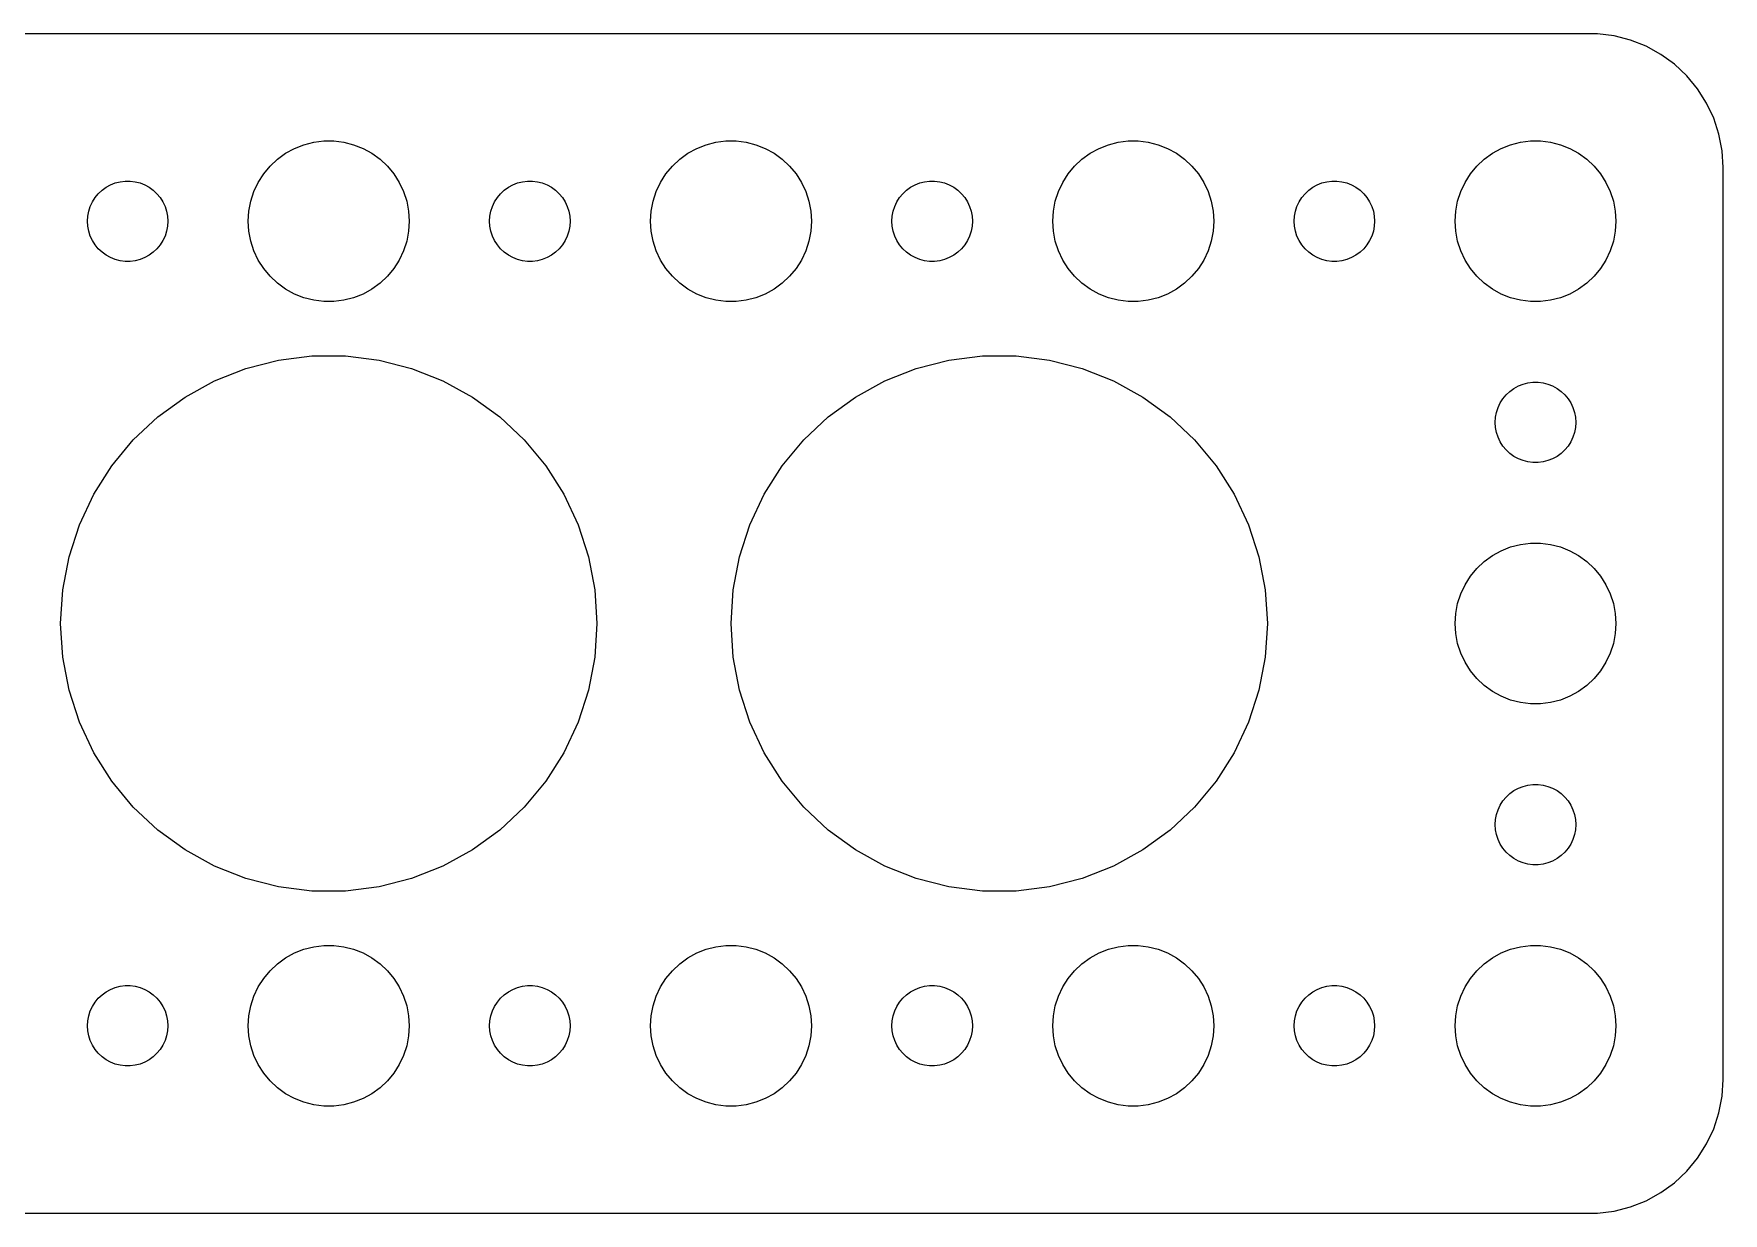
# Model space of a CAD drawing. Header units: metres. Extents: x -52 to 52, y -22 to 22.
# Drawn here: x -11 to 52, y -22 to 22 of the extents above; entities that cross this region are included whole.
import ezdxf

# ---------------------------------------------------------------- set-up
doc = ezdxf.new("R2010")
doc.units = ezdxf.units.M

msp = doc.modelspace()

# ---------------------------------------------------------------- linework, layer by layer
for p, q in [((47.3139, 21.9901), (-47.3139, 21.9901)), ((47.9369, 21.9114), (47.3139, 21.9901)), ((48.5451, 21.7553), (47.9369, 21.9114)), ((49.1289, 21.5241), (48.5451, 21.7553)), ((49.6791, 21.2216), (49.1289, 21.5241)), ((50.1871, 20.8526), (49.6791, 21.2216)), ((50.6448, 20.4227), (50.1871, 20.8526)), ((51.0451, 19.9389), (50.6448, 20.4227)), ((51.3815, 19.4088), (51.0451, 19.9389)), ((51.6489, 18.8406), (51.3815, 19.4088)), ((51.8429, 18.2434), (51.6489, 18.8406)), ((-1.60747, 17.533), (-1.27733, 17.7145)), ((-1.27733, 17.7145), (-0.92705, 17.8532)), ((-0.92705, 17.8532), (-0.56213, 17.9469)), ((-0.56213, 17.9469), (-0.18837, 17.9941)), ((-0.18837, 17.9941), (0.18837, 17.9941)), ((0.18837, 17.9941), (0.56213, 17.9469)), ((0.56213, 17.9469), (0.92705, 17.8532)), ((0.92705, 17.8532), (1.27733, 17.7145)), ((1.27733, 17.7145), (1.60747, 17.533)), ((13.3925, 17.533), (13.7227, 17.7145)), ((13.7227, 17.7145), (14.0729, 17.8532)), ((14.0729, 17.8532), (14.4379, 17.9469)), ((14.4379, 17.9469), (14.8116, 17.9941)), ((14.8116, 17.9941), (15.1884, 17.9941)), ((15.1884, 17.9941), (15.5621, 17.9469)), ((15.5621, 17.9469), (15.927, 17.8532)), ((15.927, 17.8532), (16.2773, 17.7145)), ((16.2773, 17.7145), (16.6075, 17.533)), ((28.3925, 17.533), (28.7227, 17.7145)), ((28.7227, 17.7145), (29.0729, 17.8532)), ((29.0729, 17.8532), (29.4379, 17.9469)), ((29.4379, 17.9469), (29.8116, 17.9941)), ((29.8116, 17.9941), (30.1884, 17.9941)), ((30.1884, 17.9941), (30.5621, 17.9469)), ((30.5621, 17.9469), (30.927, 17.8532)), ((30.927, 17.8532), (31.2773, 17.7145)), ((31.2773, 17.7145), (31.6075, 17.533)), ((43.3925, 17.533), (43.7227, 17.7145)), ((43.7227, 17.7145), (44.0729, 17.8532)), ((44.0729, 17.8532), (44.4379, 17.9469)), ((44.4379, 17.9469), (44.8116, 17.9941)), ((44.8116, 17.9941), (45.1884, 17.9941)), ((45.1884, 17.9941), (45.5621, 17.9469)), ((45.5621, 17.9469), (45.927, 17.8532)), ((45.927, 17.8532), (46.2773, 17.7145)), ((46.2773, 17.7145), (46.6075, 17.533)), ((51.9606, 17.6267), (51.8429, 18.2434)), ((-2.42705, 16.7634), (-2.1869, 17.0536)), ((-2.1869, 17.0536), (-1.91226, 17.3115)), ((-1.91226, 17.3115), (-1.60747, 17.533)), ((1.60747, 17.533), (1.91226, 17.3115)), ((1.91226, 17.3115), (2.1869, 17.0536)), ((2.1869, 17.0536), (2.42705, 16.7634)), ((12.5729, 16.7634), (12.8131, 17.0536)), ((12.8131, 17.0536), (13.0877, 17.3115)), ((13.0877, 17.3115), (13.3925, 17.533)), ((16.6075, 17.533), (16.9123, 17.3115)), ((16.9123, 17.3115), (17.1869, 17.0536)), ((17.1869, 17.0536), (17.427, 16.7634)), ((27.5729, 16.7634), (27.8131, 17.0536)), ((27.8131, 17.0536), (28.0877, 17.3115)), ((28.0877, 17.3115), (28.3925, 17.533)), ((31.6075, 17.533), (31.9123, 17.3115)), ((31.9123, 17.3115), (32.1869, 17.0536)), ((32.1869, 17.0536), (32.427, 16.7634)), ((42.5729, 16.7634), (42.8131, 17.0536)), ((42.8131, 17.0536), (43.0877, 17.3115)), ((43.0877, 17.3115), (43.3925, 17.533)), ((46.6075, 17.533), (46.9123, 17.3115)), ((46.9123, 17.3115), (47.1869, 17.0536)), ((47.1869, 17.0536), (47.427, 16.7634)), ((52, 17), (51.9606, 17.6267)), ((-8.13866, 16.3572), (-7.96352, 16.4266)), ((-7.96352, 16.4266), (-7.78107, 16.4734)), ((-7.78107, 16.4734), (-7.59418, 16.497)), ((-7.59418, 16.497), (-7.40581, 16.497)), ((-7.40581, 16.497), (-7.21892, 16.4734)), ((-7.21892, 16.4734), (-7.03647, 16.4266)), ((-7.03647, 16.4266), (-6.86133, 16.3572)), ((-2.78932, 16.1044), (-2.62891, 16.4453)), ((-2.62891, 16.4453), (-2.42705, 16.7634)), ((2.42705, 16.7634), (2.62891, 16.4453)), ((2.62891, 16.4453), (2.78932, 16.1044)), ((6.86133, 16.3572), (7.03647, 16.4266)), ((7.03647, 16.4266), (7.21892, 16.4734)), ((7.21892, 16.4734), (7.40581, 16.497)), ((7.40581, 16.497), (7.59418, 16.497)), ((7.59418, 16.497), (7.78107, 16.4734)), ((7.78107, 16.4734), (7.96352, 16.4266)), ((7.96352, 16.4266), (8.13866, 16.3572)), ((12.2107, 16.1044), (12.3711, 16.4453)), ((12.3711, 16.4453), (12.5729, 16.7634)), ((17.427, 16.7634), (17.6289, 16.4453)), ((17.6289, 16.4453), (17.7893, 16.1044)), ((21.8613, 16.3572), (22.0365, 16.4266)), ((22.0365, 16.4266), (22.2189, 16.4734)), ((22.2189, 16.4734), (22.4058, 16.497)), ((22.4058, 16.497), (22.5942, 16.497)), ((22.5942, 16.497), (22.7811, 16.4734)), ((22.7811, 16.4734), (22.9635, 16.4266)), ((22.9635, 16.4266), (23.1387, 16.3572)), ((27.2107, 16.1044), (27.3711, 16.4453)), ((27.3711, 16.4453), (27.5729, 16.7634)), ((32.427, 16.7634), (32.6289, 16.4453)), ((32.6289, 16.4453), (32.7893, 16.1044)), ((36.8613, 16.3572), (37.0365, 16.4266)), ((37.0365, 16.4266), (37.2189, 16.4734)), ((37.2189, 16.4734), (37.4058, 16.497)), ((37.4058, 16.497), (37.5942, 16.497)), ((37.5942, 16.497), (37.7811, 16.4734)), ((37.7811, 16.4734), (37.9635, 16.4266)), ((37.9635, 16.4266), (38.1387, 16.3572)), ((42.2107, 16.1044), (42.3711, 16.4453)), ((42.3711, 16.4453), (42.5729, 16.7634)), ((47.427, 16.7634), (47.6289, 16.4453)), ((47.6289, 16.4453), (47.7893, 16.1044)), ((52, -17), (52, 17)), ((-8.81445, 15.7226), (-8.71352, 15.8817)), ((-8.71352, 15.8817), (-8.59344, 16.0268)), ((-8.59344, 16.0268), (-8.45613, 16.1558)), ((-8.45613, 16.1558), (-8.30373, 16.2665)), ((-8.30373, 16.2665), (-8.13866, 16.3572)), ((-6.86133, 16.3572), (-6.69626, 16.2665)), ((-6.69626, 16.2665), (-6.54385, 16.1558)), ((-6.54385, 16.1558), (-6.40654, 16.0268)), ((-6.40654, 16.0268), (-6.28647, 15.8817)), ((-6.28647, 15.8817), (-6.18553, 15.7226)), ((-2.90575, 15.7461), (-2.78932, 16.1044)), ((2.78932, 16.1044), (2.90575, 15.7461)), ((6.18553, 15.7226), (6.28647, 15.8817)), ((6.28647, 15.8817), (6.40654, 16.0268)), ((6.40654, 16.0268), (6.54385, 16.1558)), ((6.54385, 16.1558), (6.69626, 16.2665)), ((6.69626, 16.2665), (6.86133, 16.3572)), ((8.13866, 16.3572), (8.30373, 16.2665)), ((8.30373, 16.2665), (8.45613, 16.1558)), ((8.45613, 16.1558), (8.59344, 16.0268)), ((8.59344, 16.0268), (8.71352, 15.8817)), ((8.71352, 15.8817), (8.81445, 15.7226)), ((12.0942, 15.7461), (12.2107, 16.1044)), ((17.7893, 16.1044), (17.9057, 15.7461)), ((21.1855, 15.7226), (21.2865, 15.8817)), ((21.2865, 15.8817), (21.4065, 16.0268)), ((21.4065, 16.0268), (21.5439, 16.1558)), ((21.5439, 16.1558), (21.6963, 16.2665)), ((21.6963, 16.2665), (21.8613, 16.3572)), ((23.1387, 16.3572), (23.3037, 16.2665)), ((23.3037, 16.2665), (23.4561, 16.1558)), ((23.4561, 16.1558), (23.5934, 16.0268)), ((23.5934, 16.0268), (23.7135, 15.8817)), ((23.7135, 15.8817), (23.8145, 15.7226)), ((27.0942, 15.7461), (27.2107, 16.1044)), ((32.7893, 16.1044), (32.9057, 15.7461)), ((36.1855, 15.7226), (36.2865, 15.8817)), ((36.2865, 15.8817), (36.4065, 16.0268)), ((36.4065, 16.0268), (36.5439, 16.1558)), ((36.5439, 16.1558), (36.6963, 16.2665)), ((36.6963, 16.2665), (36.8613, 16.3572)), ((38.1387, 16.3572), (38.3037, 16.2665)), ((38.3037, 16.2665), (38.4561, 16.1558)), ((38.4561, 16.1558), (38.5934, 16.0268)), ((38.5934, 16.0268), (38.7135, 15.8817)), ((38.7135, 15.8817), (38.8145, 15.7226)), ((42.0942, 15.7461), (42.2107, 16.1044)), ((47.7893, 16.1044), (47.9057, 15.7461)), ((-9, 15), (-8.98816, 15.188)), ((-8.98816, 15.188), (-8.95287, 15.373)), ((-8.95287, 15.373), (-8.89465, 15.5522)), ((-8.89465, 15.5522), (-8.81445, 15.7226)), ((-6.18553, 15.7226), (-6.10533, 15.5522)), ((-6.10533, 15.5522), (-6.04712, 15.373)), ((-6.04712, 15.373), (-6.01183, 15.188)), ((-6.01183, 15.188), (-6, 15)), ((-3, 15), (-2.97633, 15.376)), ((-2.97633, 15.376), (-2.90575, 15.7461)), ((2.90575, 15.7461), (2.97633, 15.376)), ((2.97633, 15.376), (3, 15)), ((6, 15), (6.01183, 15.188)), ((6.01183, 15.188), (6.04712, 15.373)), ((6.04712, 15.373), (6.10533, 15.5522)), ((6.10533, 15.5522), (6.18553, 15.7226)), ((8.81445, 15.7226), (8.89465, 15.5522)), ((8.89465, 15.5522), (8.95287, 15.373)), ((8.95287, 15.373), (8.98816, 15.188)), ((8.98816, 15.188), (9, 15)), ((12, 15), (12.0237, 15.376)), ((12.0237, 15.376), (12.0942, 15.7461)), ((17.9057, 15.7461), (17.9763, 15.376)), ((17.9763, 15.376), (18, 15)), ((21, 15), (21.0118, 15.188)), ((21.0118, 15.188), (21.0471, 15.373)), ((21.0471, 15.373), (21.1053, 15.5522)), ((21.1053, 15.5522), (21.1855, 15.7226)), ((23.8145, 15.7226), (23.8947, 15.5522)), ((23.8947, 15.5522), (23.9529, 15.373)), ((23.9529, 15.373), (23.9882, 15.188)), ((23.9882, 15.188), (24, 15)), ((27, 15), (27.0237, 15.376)), ((27.0237, 15.376), (27.0942, 15.7461)), ((32.9057, 15.7461), (32.9763, 15.376)), ((32.9763, 15.376), (33, 15)), ((36, 15), (36.0118, 15.188)), ((36.0118, 15.188), (36.0471, 15.373)), ((36.0471, 15.373), (36.1053, 15.5522)), ((36.1053, 15.5522), (36.1855, 15.7226)), ((38.8145, 15.7226), (38.8947, 15.5522)), ((38.8947, 15.5522), (38.9529, 15.373)), ((38.9529, 15.373), (38.9882, 15.188)), ((38.9882, 15.188), (39, 15)), ((42, 15), (42.0237, 15.376)), ((42.0237, 15.376), (42.0942, 15.7461)), ((47.9057, 15.7461), (47.9763, 15.376)), ((47.9763, 15.376), (48, 15)), ((-8.98816, 14.812), (-9, 15)), ((-8.95287, 14.627), (-8.98816, 14.812)), ((-8.89465, 14.4478), (-8.95287, 14.627)), ((-6.04712, 14.627), (-6.10533, 14.4478)), ((-6.01183, 14.812), (-6.04712, 14.627)), ((-6, 15), (-6.01183, 14.812)), ((-2.97633, 14.624), (-3, 15)), ((-2.90575, 14.2539), (-2.97633, 14.624)), ((2.97633, 14.624), (2.90575, 14.2539)), ((3, 15), (2.97633, 14.624)), ((6.01183, 14.812), (6, 15)), ((6.04712, 14.627), (6.01183, 14.812)), ((6.10533, 14.4478), (6.04712, 14.627)), ((8.95287, 14.627), (8.89465, 14.4478)), ((8.98816, 14.812), (8.95287, 14.627)), ((9, 15), (8.98816, 14.812)), ((12.0237, 14.624), (12, 15)), ((12.0942, 14.2539), (12.0237, 14.624)), ((17.9763, 14.624), (17.9057, 14.2539)), ((18, 15), (17.9763, 14.624)), ((21.0118, 14.812), (21, 15)), ((21.0471, 14.627), (21.0118, 14.812)), ((21.1053, 14.4478), (21.0471, 14.627)), ((23.9529, 14.627), (23.8947, 14.4478)), ((23.9882, 14.812), (23.9529, 14.627)), ((24, 15), (23.9882, 14.812)), ((27.0237, 14.624), (27, 15)), ((27.0942, 14.2539), (27.0237, 14.624)), ((32.9763, 14.624), (32.9057, 14.2539)), ((33, 15), (32.9763, 14.624)), ((36.0118, 14.812), (36, 15)), ((36.0471, 14.627), (36.0118, 14.812)), ((36.1053, 14.4478), (36.0471, 14.627)), ((38.9529, 14.627), (38.8947, 14.4478)), ((38.9882, 14.812), (38.9529, 14.627)), ((39, 15), (38.9882, 14.812)), ((42.0237, 14.624), (42, 15)), ((42.0942, 14.2539), (42.0237, 14.624)), ((47.9763, 14.624), (47.9057, 14.2539)), ((48, 15), (47.9763, 14.624)), ((-8.81445, 14.2774), (-8.89465, 14.4478)), ((-8.71352, 14.1183), (-8.81445, 14.2774)), ((-8.59344, 13.9732), (-8.71352, 14.1183)), ((-8.45613, 13.8442), (-8.59344, 13.9732)), ((-6.40654, 13.9732), (-6.54385, 13.8442)), ((-6.28647, 14.1183), (-6.40654, 13.9732)), ((-6.18553, 14.2774), (-6.28647, 14.1183)), ((-6.10533, 14.4478), (-6.18553, 14.2774)), ((-2.78932, 13.8956), (-2.90575, 14.2539)), ((-2.62891, 13.5547), (-2.78932, 13.8956)), ((2.78932, 13.8956), (2.62891, 13.5547)), ((2.90575, 14.2539), (2.78932, 13.8956)), ((6.18553, 14.2774), (6.10533, 14.4478)), ((6.28647, 14.1183), (6.18553, 14.2774)), ((6.40654, 13.9732), (6.28647, 14.1183)), ((6.54385, 13.8442), (6.40654, 13.9732)), ((8.59344, 13.9732), (8.45613, 13.8442)), ((8.71352, 14.1183), (8.59344, 13.9732)), ((8.81445, 14.2774), (8.71352, 14.1183)), ((8.89465, 14.4478), (8.81445, 14.2774)), ((12.2107, 13.8956), (12.0942, 14.2539)), ((12.3711, 13.5547), (12.2107, 13.8956)), ((17.7893, 13.8956), (17.6289, 13.5547)), ((17.9057, 14.2539), (17.7893, 13.8956)), ((21.1855, 14.2774), (21.1053, 14.4478)), ((21.2865, 14.1183), (21.1855, 14.2774)), ((21.4065, 13.9732), (21.2865, 14.1183)), ((21.5439, 13.8442), (21.4065, 13.9732)), ((23.5934, 13.9732), (23.4561, 13.8442)), ((23.7135, 14.1183), (23.5934, 13.9732)), ((23.8145, 14.2774), (23.7135, 14.1183)), ((23.8947, 14.4478), (23.8145, 14.2774)), ((27.2107, 13.8956), (27.0942, 14.2539)), ((27.3711, 13.5547), (27.2107, 13.8956)), ((32.7893, 13.8956), (32.6289, 13.5547)), ((32.9057, 14.2539), (32.7893, 13.8956)), ((36.1855, 14.2774), (36.1053, 14.4478)), ((36.2865, 14.1183), (36.1855, 14.2774)), ((36.4065, 13.9732), (36.2865, 14.1183)), ((36.5439, 13.8442), (36.4065, 13.9732)), ((38.5934, 13.9732), (38.4561, 13.8442)), ((38.7135, 14.1183), (38.5934, 13.9732)), ((38.8145, 14.2774), (38.7135, 14.1183)), ((38.8947, 14.4478), (38.8145, 14.2774)), ((42.2107, 13.8956), (42.0942, 14.2539)), ((42.3711, 13.5547), (42.2107, 13.8956)), ((47.7893, 13.8956), (47.6289, 13.5547)), ((47.9057, 14.2539), (47.7893, 13.8956)), ((-8.30373, 13.7335), (-8.45613, 13.8442)), ((-8.13866, 13.6427), (-8.30373, 13.7335)), ((-7.96352, 13.5734), (-8.13866, 13.6427)), ((-7.78107, 13.5266), (-7.96352, 13.5734)), ((-7.59418, 13.5029), (-7.78107, 13.5266)), ((-7.40581, 13.5029), (-7.59418, 13.5029)), ((-7.21892, 13.5266), (-7.40581, 13.5029)), ((-7.03647, 13.5734), (-7.21892, 13.5266)), ((-6.86133, 13.6427), (-7.03647, 13.5734)), ((-6.69626, 13.7335), (-6.86133, 13.6427)), ((-6.54385, 13.8442), (-6.69626, 13.7335)), ((-2.42705, 13.2366), (-2.62891, 13.5547)), ((-2.1869, 12.9464), (-2.42705, 13.2366)), ((2.42705, 13.2366), (2.1869, 12.9464)), ((2.62891, 13.5547), (2.42705, 13.2366)), ((6.69626, 13.7335), (6.54385, 13.8442)), ((6.86133, 13.6427), (6.69626, 13.7335)), ((7.03647, 13.5734), (6.86133, 13.6427)), ((7.21892, 13.5266), (7.03647, 13.5734)), ((7.40581, 13.5029), (7.21892, 13.5266)), ((7.59418, 13.5029), (7.40581, 13.5029)), ((7.78107, 13.5266), (7.59418, 13.5029)), ((7.96352, 13.5734), (7.78107, 13.5266)), ((8.13866, 13.6427), (7.96352, 13.5734)), ((8.30373, 13.7335), (8.13866, 13.6427)), ((8.45613, 13.8442), (8.30373, 13.7335)), ((12.5729, 13.2366), (12.3711, 13.5547)), ((12.8131, 12.9464), (12.5729, 13.2366)), ((17.427, 13.2366), (17.1869, 12.9464)), ((17.6289, 13.5547), (17.427, 13.2366)), ((21.6963, 13.7335), (21.5439, 13.8442)), ((21.8613, 13.6427), (21.6963, 13.7335)), ((22.0365, 13.5734), (21.8613, 13.6427)), ((22.2189, 13.5266), (22.0365, 13.5734)), ((22.4058, 13.5029), (22.2189, 13.5266)), ((22.5942, 13.5029), (22.4058, 13.5029)), ((22.7811, 13.5266), (22.5942, 13.5029)), ((22.9635, 13.5734), (22.7811, 13.5266)), ((23.1387, 13.6427), (22.9635, 13.5734)), ((23.3037, 13.7335), (23.1387, 13.6427)), ((23.4561, 13.8442), (23.3037, 13.7335)), ((27.5729, 13.2366), (27.3711, 13.5547)), ((27.8131, 12.9464), (27.5729, 13.2366)), ((32.427, 13.2366), (32.1869, 12.9464)), ((32.6289, 13.5547), (32.427, 13.2366)), ((36.6963, 13.7335), (36.5439, 13.8442)), ((36.8613, 13.6427), (36.6963, 13.7335)), ((37.0365, 13.5734), (36.8613, 13.6427)), ((37.2189, 13.5266), (37.0365, 13.5734)), ((37.4058, 13.5029), (37.2189, 13.5266)), ((37.5942, 13.5029), (37.4058, 13.5029)), ((37.7811, 13.5266), (37.5942, 13.5029)), ((37.9635, 13.5734), (37.7811, 13.5266)), ((38.1387, 13.6427), (37.9635, 13.5734)), ((38.3037, 13.7335), (38.1387, 13.6427)), ((38.4561, 13.8442), (38.3037, 13.7335)), ((42.5729, 13.2366), (42.3711, 13.5547)), ((42.8131, 12.9464), (42.5729, 13.2366)), ((47.427, 13.2366), (47.1869, 12.9464)), ((47.6289, 13.5547), (47.427, 13.2366)), ((-1.91226, 12.6884), (-2.1869, 12.9464)), ((-1.60747, 12.467), (-1.91226, 12.6884)), ((1.91226, 12.6884), (1.60747, 12.467)), ((2.1869, 12.9464), (1.91226, 12.6884)), ((13.0877, 12.6884), (12.8131, 12.9464)), ((13.3925, 12.467), (13.0877, 12.6884)), ((16.9123, 12.6884), (16.6075, 12.467)), ((17.1869, 12.9464), (16.9123, 12.6884)), ((28.0877, 12.6884), (27.8131, 12.9464)), ((28.3925, 12.467), (28.0877, 12.6884)), ((31.9123, 12.6884), (31.6075, 12.467)), ((32.1869, 12.9464), (31.9123, 12.6884)), ((43.0877, 12.6884), (42.8131, 12.9464)), ((43.3925, 12.467), (43.0877, 12.6884)), ((46.9123, 12.6884), (46.6075, 12.467)), ((47.1869, 12.9464), (46.9123, 12.6884)), ((-1.27733, 12.2855), (-1.60747, 12.467)), ((-0.92705, 12.1468), (-1.27733, 12.2855)), ((-0.56213, 12.0531), (-0.92705, 12.1468)), ((-0.18837, 12.0059), (-0.56213, 12.0531)), ((0.18837, 12.0059), (-0.18837, 12.0059)), ((0.56213, 12.0531), (0.18837, 12.0059)), ((0.92705, 12.1468), (0.56213, 12.0531)), ((1.27733, 12.2855), (0.92705, 12.1468)), ((1.60747, 12.467), (1.27733, 12.2855)), ((13.7227, 12.2855), (13.3925, 12.467)), ((14.0729, 12.1468), (13.7227, 12.2855)), ((14.4379, 12.0531), (14.0729, 12.1468)), ((14.8116, 12.0059), (14.4379, 12.0531)), ((15.1884, 12.0059), (14.8116, 12.0059)), ((15.5621, 12.0531), (15.1884, 12.0059)), ((15.927, 12.1468), (15.5621, 12.0531)), ((16.2773, 12.2855), (15.927, 12.1468)), ((16.6075, 12.467), (16.2773, 12.2855)), ((28.7227, 12.2855), (28.3925, 12.467)), ((29.0729, 12.1468), (28.7227, 12.2855)), ((29.4379, 12.0531), (29.0729, 12.1468)), ((29.8116, 12.0059), (29.4379, 12.0531)), ((30.1884, 12.0059), (29.8116, 12.0059)), ((30.5621, 12.0531), (30.1884, 12.0059)), ((30.927, 12.1468), (30.5621, 12.0531)), ((31.2773, 12.2855), (30.927, 12.1468)), ((31.6075, 12.467), (31.2773, 12.2855)), ((43.7227, 12.2855), (43.3925, 12.467)), ((44.0729, 12.1468), (43.7227, 12.2855)), ((44.4379, 12.0531), (44.0729, 12.1468)), ((44.8116, 12.0059), (44.4379, 12.0531)), ((45.1884, 12.0059), (44.8116, 12.0059)), ((45.5621, 12.0531), (45.1884, 12.0059)), ((45.927, 12.1468), (45.5621, 12.0531)), ((46.2773, 12.2855), (45.927, 12.1468)), ((46.6075, 12.467), (46.2773, 12.2855)), ((-4.25778, 9.04826), (-3.09016, 9.51056)), ((-3.09016, 9.51056), (-1.87381, 9.82286)), ((-1.87381, 9.82286), (-0.6279, 9.98026)), ((-0.6279, 9.98026), (0.6279, 9.98026)), ((0.6279, 9.98026), (1.87381, 9.82286)), ((1.87381, 9.82286), (3.09016, 9.51056)), ((3.09016, 9.51056), (4.25778, 9.04826)), ((20.7422, 9.04826), (21.9098, 9.51056)), ((21.9098, 9.51056), (23.1262, 9.82286)), ((23.1262, 9.82286), (24.3721, 9.98026)), ((24.3721, 9.98026), (25.6279, 9.98026)), ((25.6279, 9.98026), (26.8738, 9.82286)), ((26.8738, 9.82286), (28.0902, 9.51056)), ((28.0902, 9.51056), (29.2578, 9.04826)), ((-5.35826, 8.44327), (-4.25778, 9.04826)), ((4.25778, 9.04826), (5.35826, 8.44327)), ((19.6417, 8.44327), (20.7422, 9.04826)), ((29.2578, 9.04826), (30.3583, 8.44327)), ((44.1963, 8.76648), (44.3613, 8.85724)), ((44.3613, 8.85724), (44.5365, 8.92657)), ((44.5365, 8.92657), (44.7189, 8.97342)), ((44.7189, 8.97342), (44.9058, 8.99704)), ((44.9058, 8.99704), (45.0942, 8.99704)), ((45.0942, 8.99704), (45.2811, 8.97342)), ((45.2811, 8.97342), (45.4635, 8.92657)), ((45.4635, 8.92657), (45.6387, 8.85724)), ((45.6387, 8.85724), (45.8037, 8.76648)), ((-6.37424, 7.70512), (-5.35826, 8.44327)), ((5.35826, 8.44327), (6.37424, 7.70512)), ((18.6257, 7.70512), (19.6417, 8.44327)), ((30.3583, 8.44327), (31.3742, 7.70512)), ((43.6053, 8.05219), (43.6855, 8.22263)), ((43.6855, 8.22263), (43.7865, 8.38167)), ((43.7865, 8.38167), (43.9065, 8.52681)), ((43.9065, 8.52681), (44.0439, 8.65576)), ((44.0439, 8.65576), (44.1963, 8.76648)), ((45.8037, 8.76648), (45.9561, 8.65576)), ((45.9561, 8.65576), (46.0934, 8.52681)), ((46.0934, 8.52681), (46.2135, 8.38167)), ((46.2135, 8.38167), (46.3145, 8.22263)), ((46.3145, 8.22263), (46.3947, 8.05219)), ((-7.28967, 6.84546), (-6.37424, 7.70512)), ((6.37424, 7.70512), (7.28967, 6.84546)), ((17.7103, 6.84546), (18.6257, 7.70512)), ((31.3742, 7.70512), (32.2897, 6.84546)), ((43.5, 7.5), (43.5118, 7.68799)), ((43.5118, 7.68799), (43.5471, 7.87303)), ((43.5471, 7.87303), (43.6053, 8.05219)), ((46.3947, 8.05219), (46.4529, 7.87303)), ((46.4529, 7.87303), (46.4882, 7.68799)), ((46.4882, 7.68799), (46.5, 7.5)), ((43.5118, 7.312), (43.5, 7.5)), ((43.5471, 7.12695), (43.5118, 7.312)), ((43.6053, 6.9478), (43.5471, 7.12695)), ((43.6855, 6.77736), (43.6053, 6.9478)), ((46.3947, 6.9478), (46.3145, 6.77736)), ((46.4529, 7.12695), (46.3947, 6.9478)), ((46.4882, 7.312), (46.4529, 7.12695)), ((46.5, 7.5), (46.4882, 7.312)), ((-8.09016, 5.87784), (-7.28967, 6.84546)), ((7.28967, 6.84546), (8.09016, 5.87784)), ((16.9098, 5.87784), (17.7103, 6.84546)), ((32.2897, 6.84546), (33.0902, 5.87784)), ((43.7865, 6.61832), (43.6855, 6.77736)), ((43.9065, 6.47318), (43.7865, 6.61832)), ((44.0439, 6.34422), (43.9065, 6.47318)), ((44.1963, 6.23351), (44.0439, 6.34422)), ((45.9561, 6.34422), (45.8037, 6.23351)), ((46.0934, 6.47318), (45.9561, 6.34422)), ((46.2135, 6.61832), (46.0934, 6.47318)), ((46.3145, 6.77736), (46.2135, 6.61832)), ((-8.76306, 4.81754), (-8.09016, 5.87784)), ((8.09016, 5.87784), (8.76306, 4.81754)), ((16.2369, 4.81754), (16.9098, 5.87784)), ((33.0902, 5.87784), (33.7631, 4.81754)), ((44.3613, 6.14275), (44.1963, 6.23351)), ((44.5365, 6.07341), (44.3613, 6.14275)), ((44.7189, 6.02657), (44.5365, 6.07341)), ((44.9058, 6.00294), (44.7189, 6.02657)), ((45.0942, 6.00294), (44.9058, 6.00294)), ((45.2811, 6.02657), (45.0942, 6.00294)), ((45.4635, 6.07341), (45.2811, 6.02657)), ((45.6387, 6.14275), (45.4635, 6.07341)), ((45.8037, 6.23351), (45.6387, 6.14275)), ((-9.29776, 3.68124), (-8.76306, 4.81754)), ((8.76306, 4.81754), (9.29776, 3.68124)), ((15.7022, 3.68124), (16.2369, 4.81754)), ((33.7631, 4.81754), (34.2978, 3.68124)), ((-9.68582, 2.48689), (-9.29776, 3.68124)), ((9.29776, 3.68124), (9.68582, 2.48689)), ((15.3142, 2.48689), (15.7022, 3.68124)), ((34.2978, 3.68124), (34.6858, 2.48689)), ((43.0877, 2.31154), (43.3925, 2.53297)), ((43.3925, 2.53297), (43.7227, 2.71448)), ((43.7227, 2.71448), (44.0729, 2.85316)), ((44.0729, 2.85316), (44.4379, 2.94685)), ((44.4379, 2.94685), (44.8116, 2.99408)), ((44.8116, 2.99408), (45.1884, 2.99408)), ((45.1884, 2.99408), (45.5621, 2.94685)), ((45.5621, 2.94685), (45.927, 2.85316)), ((45.927, 2.85316), (46.2773, 2.71448)), ((46.2773, 2.71448), (46.6075, 2.53297)), ((46.6075, 2.53297), (46.9123, 2.31154)), ((-9.92114, 1.25333), (-9.68582, 2.48689)), ((9.68582, 2.48689), (9.92114, 1.25333)), ((15.0788, 1.25333), (15.3142, 2.48689)), ((34.6858, 2.48689), (34.9211, 1.25333)), ((42.5729, 1.76335), (42.8131, 2.05363)), ((42.8131, 2.05363), (43.0877, 2.31154)), ((46.9123, 2.31154), (47.1869, 2.05363)), ((47.1869, 2.05363), (47.427, 1.76335)), ((42.2107, 1.10437), (42.3711, 1.44525)), ((42.3711, 1.44525), (42.5729, 1.76335)), ((47.427, 1.76335), (47.6289, 1.44525)), ((47.6289, 1.44525), (47.7893, 1.10437)), ((-10, 0), (-9.92114, 1.25333)), ((9.92114, 1.25333), (10, 0)), ((15, 0), (15.0788, 1.25333)), ((34.9211, 1.25333), (35, 0)), ((42.0237, 0.37599), (42.0942, 0.74606)), ((42.0942, 0.74606), (42.2107, 1.10437)), ((47.7893, 1.10437), (47.9057, 0.74606)), ((47.9057, 0.74606), (47.9763, 0.37599)), ((-9.92114, -1.25333), (-10, 0)), ((10, 0), (9.92114, -1.25333)), ((15.0788, -1.25333), (15, 0)), ((35, 0), (34.9211, -1.25333)), ((42, 0), (42.0237, 0.37599)), ((42.0237, -0.37599), (42, 0)), ((47.9763, 0.37599), (48, 0)), ((48, 0), (47.9763, -0.37599)), ((42.0942, -0.74606), (42.0237, -0.37599)), ((47.9763, -0.37599), (47.9057, -0.74606)), ((-9.68582, -2.48689), (-9.92114, -1.25333)), ((9.92114, -1.25333), (9.68582, -2.48689)), ((15.3142, -2.48689), (15.0788, -1.25333)), ((34.9211, -1.25333), (34.6858, -2.48689)), ((42.2107, -1.10437), (42.0942, -0.74606)), ((42.3711, -1.44525), (42.2107, -1.10437)), ((47.7893, -1.10437), (47.6289, -1.44525)), ((47.9057, -0.74606), (47.7893, -1.10437)), ((42.5729, -1.76335), (42.3711, -1.44525)), ((42.8131, -2.05363), (42.5729, -1.76335)), ((47.427, -1.76335), (47.1869, -2.05363)), ((47.6289, -1.44525), (47.427, -1.76335)), ((-9.29776, -3.68124), (-9.68582, -2.48689)), ((9.68582, -2.48689), (9.29776, -3.68124)), ((15.7022, -3.68124), (15.3142, -2.48689)), ((34.6858, -2.48689), (34.2978, -3.68124)), ((43.0877, -2.31154), (42.8131, -2.05363)), ((43.3925, -2.53297), (43.0877, -2.31154)), ((46.9123, -2.31154), (46.6075, -2.53297)), ((47.1869, -2.05363), (46.9123, -2.31154)), ((43.7227, -2.71448), (43.3925, -2.53297)), ((44.0729, -2.85316), (43.7227, -2.71448)), ((44.4379, -2.94685), (44.0729, -2.85316)), ((44.8116, -2.99408), (44.4379, -2.94685)), ((45.1884, -2.99408), (44.8116, -2.99408)), ((45.5621, -2.94685), (45.1884, -2.99408)), ((45.927, -2.85316), (45.5621, -2.94685)), ((46.2773, -2.71448), (45.927, -2.85316)), ((46.6075, -2.53297), (46.2773, -2.71448)), ((-8.76306, -4.81754), (-9.29776, -3.68124)), ((9.29776, -3.68124), (8.76306, -4.81754)), ((16.2369, -4.81754), (15.7022, -3.68124)), ((34.2978, -3.68124), (33.7631, -4.81754)), ((-8.09016, -5.87784), (-8.76306, -4.81754)), ((8.76306, -4.81754), (8.09016, -5.87784)), ((16.9098, -5.87784), (16.2369, -4.81754)), ((33.7631, -4.81754), (33.0902, -5.87784)), ((-7.28967, -6.84546), (-8.09016, -5.87784)), ((8.09016, -5.87784), (7.28967, -6.84546)), ((17.7103, -6.84546), (16.9098, -5.87784)), ((33.0902, -5.87784), (32.2897, -6.84546)), ((44.0439, -6.34422), (44.1963, -6.23351)), ((44.1963, -6.23351), (44.3613, -6.14275)), ((44.3613, -6.14275), (44.5365, -6.07341)), ((44.5365, -6.07341), (44.7189, -6.02657)), ((44.7189, -6.02657), (44.9058, -6.00294)), ((44.9058, -6.00294), (45.0942, -6.00294)), ((45.0942, -6.00294), (45.2811, -6.02657)), ((45.2811, -6.02657), (45.4635, -6.07341)), ((45.4635, -6.07341), (45.6387, -6.14275)), ((45.6387, -6.14275), (45.8037, -6.23351)), ((45.8037, -6.23351), (45.9561, -6.34422)), ((-6.37424, -7.70512), (-7.28967, -6.84546)), ((7.28967, -6.84546), (6.37424, -7.70512)), ((18.6257, -7.70512), (17.7103, -6.84546)), ((32.2897, -6.84546), (31.3742, -7.70512)), ((43.6053, -6.9478), (43.6855, -6.77736)), ((43.6855, -6.77736), (43.7865, -6.61832)), ((43.7865, -6.61832), (43.9065, -6.47318)), ((43.9065, -6.47318), (44.0439, -6.34422)), ((45.9561, -6.34422), (46.0934, -6.47318)), ((46.0934, -6.47318), (46.2135, -6.61832)), ((46.2135, -6.61832), (46.3145, -6.77736)), ((46.3145, -6.77736), (46.3947, -6.9478)), ((43.5, -7.5), (43.5118, -7.312)), ((43.5118, -7.68799), (43.5, -7.5)), ((43.5118, -7.312), (43.5471, -7.12695)), ((43.5471, -7.12695), (43.6053, -6.9478)), ((46.3947, -6.9478), (46.4529, -7.12695)), ((46.4529, -7.12695), (46.4882, -7.312)), ((46.4882, -7.312), (46.5, -7.5)), ((46.5, -7.5), (46.4882, -7.68799)), ((-5.35826, -8.44327), (-6.37424, -7.70512)), ((6.37424, -7.70512), (5.35826, -8.44327)), ((19.6417, -8.44327), (18.6257, -7.70512)), ((31.3742, -7.70512), (30.3583, -8.44327)), ((43.5471, -7.87303), (43.5118, -7.68799)), ((43.6053, -8.05219), (43.5471, -7.87303)), ((43.6855, -8.22263), (43.6053, -8.05219)), ((46.3947, -8.05219), (46.3145, -8.22263)), ((46.4529, -7.87303), (46.3947, -8.05219)), ((46.4882, -7.68799), (46.4529, -7.87303)), ((-4.25778, -9.04826), (-5.35826, -8.44327)), ((5.35826, -8.44327), (4.25778, -9.04826)), ((20.7422, -9.04826), (19.6417, -8.44327)), ((30.3583, -8.44327), (29.2578, -9.04826)), ((43.7865, -8.38167), (43.6855, -8.22263)), ((43.9065, -8.52681), (43.7865, -8.38167)), ((44.0439, -8.65576), (43.9065, -8.52681)), ((44.1963, -8.76648), (44.0439, -8.65576)), ((44.3613, -8.85724), (44.1963, -8.76648)), ((45.8037, -8.76648), (45.6387, -8.85724)), ((45.9561, -8.65576), (45.8037, -8.76648)), ((46.0934, -8.52681), (45.9561, -8.65576)), ((46.2135, -8.38167), (46.0934, -8.52681)), ((46.3145, -8.22263), (46.2135, -8.38167)), ((-3.09016, -9.51056), (-4.25778, -9.04826)), ((4.25778, -9.04826), (3.09016, -9.51056)), ((21.9098, -9.51056), (20.7422, -9.04826)), ((29.2578, -9.04826), (28.0902, -9.51056)), ((44.5365, -8.92657), (44.3613, -8.85724)), ((44.7189, -8.97342), (44.5365, -8.92657)), ((44.9058, -8.99704), (44.7189, -8.97342)), ((45.0942, -8.99704), (44.9058, -8.99704)), ((45.2811, -8.97342), (45.0942, -8.99704)), ((45.4635, -8.92657), (45.2811, -8.97342)), ((45.6387, -8.85724), (45.4635, -8.92657)), ((-1.87381, -9.82286), (-3.09016, -9.51056)), ((-0.6279, -9.98026), (-1.87381, -9.82286)), ((0.6279, -9.98026), (-0.6279, -9.98026)), ((1.87381, -9.82286), (0.6279, -9.98026)), ((3.09016, -9.51056), (1.87381, -9.82286)), ((23.1262, -9.82286), (21.9098, -9.51056)), ((24.3721, -9.98026), (23.1262, -9.82286)), ((25.6279, -9.98026), (24.3721, -9.98026)), ((26.8738, -9.82286), (25.6279, -9.98026)), ((28.0902, -9.51056), (26.8738, -9.82286)), ((-1.91226, -12.6884), (-1.60747, -12.467)), ((-1.60747, -12.467), (-1.27733, -12.2855)), ((-1.27733, -12.2855), (-0.92705, -12.1468)), ((-0.92705, -12.1468), (-0.56213, -12.0531)), ((-0.56213, -12.0531), (-0.18837, -12.0059)), ((-0.18837, -12.0059), (0.18837, -12.0059)), ((0.18837, -12.0059), (0.56213, -12.0531)), ((0.56213, -12.0531), (0.92705, -12.1468)), ((0.92705, -12.1468), (1.27733, -12.2855)), ((1.27733, -12.2855), (1.60747, -12.467)), ((1.60747, -12.467), (1.91226, -12.6884)), ((13.0877, -12.6884), (13.3925, -12.467)), ((13.3925, -12.467), (13.7227, -12.2855)), ((13.7227, -12.2855), (14.0729, -12.1468)), ((14.0729, -12.1468), (14.4379, -12.0531)), ((14.4379, -12.0531), (14.8116, -12.0059)), ((14.8116, -12.0059), (15.1884, -12.0059)), ((15.1884, -12.0059), (15.5621, -12.0531)), ((15.5621, -12.0531), (15.927, -12.1468)), ((15.927, -12.1468), (16.2773, -12.2855)), ((16.2773, -12.2855), (16.6075, -12.467)), ((16.6075, -12.467), (16.9123, -12.6884)), ((28.0877, -12.6884), (28.3925, -12.467)), ((28.3925, -12.467), (28.7227, -12.2855)), ((28.7227, -12.2855), (29.0729, -12.1468)), ((29.0729, -12.1468), (29.4379, -12.0531)), ((29.4379, -12.0531), (29.8116, -12.0059)), ((29.8116, -12.0059), (30.1884, -12.0059)), ((30.1884, -12.0059), (30.5621, -12.0531)), ((30.5621, -12.0531), (30.927, -12.1468)), ((30.927, -12.1468), (31.2773, -12.2855)), ((31.2773, -12.2855), (31.6075, -12.467)), ((31.6075, -12.467), (31.9123, -12.6884)), ((43.0877, -12.6884), (43.3925, -12.467)), ((43.3925, -12.467), (43.7227, -12.2855)), ((43.7227, -12.2855), (44.0729, -12.1468)), ((44.0729, -12.1468), (44.4379, -12.0531)), ((44.4379, -12.0531), (44.8116, -12.0059)), ((44.8116, -12.0059), (45.1884, -12.0059)), ((45.1884, -12.0059), (45.5621, -12.0531)), ((45.5621, -12.0531), (45.927, -12.1468)), ((45.927, -12.1468), (46.2773, -12.2855)), ((46.2773, -12.2855), (46.6075, -12.467)), ((46.6075, -12.467), (46.9123, -12.6884)), ((-2.42705, -13.2366), (-2.1869, -12.9464)), ((-2.1869, -12.9464), (-1.91226, -12.6884)), ((1.91226, -12.6884), (2.1869, -12.9464)), ((2.1869, -12.9464), (2.42705, -13.2366)), ((12.5729, -13.2366), (12.8131, -12.9464)), ((12.8131, -12.9464), (13.0877, -12.6884)), ((16.9123, -12.6884), (17.1869, -12.9464)), ((17.1869, -12.9464), (17.427, -13.2366)), ((27.5729, -13.2366), (27.8131, -12.9464)), ((27.8131, -12.9464), (28.0877, -12.6884)), ((31.9123, -12.6884), (32.1869, -12.9464)), ((32.1869, -12.9464), (32.427, -13.2366)), ((42.5729, -13.2366), (42.8131, -12.9464)), ((42.8131, -12.9464), (43.0877, -12.6884)), ((46.9123, -12.6884), (47.1869, -12.9464)), ((47.1869, -12.9464), (47.427, -13.2366)), ((-8.59344, -13.9732), (-8.45613, -13.8442)), ((-8.45613, -13.8442), (-8.30373, -13.7335)), ((-8.30373, -13.7335), (-8.13866, -13.6427)), ((-8.13866, -13.6427), (-7.96352, -13.5734)), ((-7.96352, -13.5734), (-7.78107, -13.5266)), ((-7.78107, -13.5266), (-7.59418, -13.5029)), ((-7.59418, -13.5029), (-7.40581, -13.5029)), ((-7.40581, -13.5029), (-7.21892, -13.5266)), ((-7.21892, -13.5266), (-7.03647, -13.5734)), ((-7.03647, -13.5734), (-6.86133, -13.6427)), ((-6.86133, -13.6427), (-6.69626, -13.7335)), ((-6.69626, -13.7335), (-6.54385, -13.8442)), ((-6.54385, -13.8442), (-6.40654, -13.9732)), ((-2.78932, -13.8956), (-2.62891, -13.5547)), ((-2.62891, -13.5547), (-2.42705, -13.2366)), ((2.42705, -13.2366), (2.62891, -13.5547)), ((2.62891, -13.5547), (2.78932, -13.8956)), ((6.40654, -13.9732), (6.54385, -13.8442)), ((6.54385, -13.8442), (6.69626, -13.7335)), ((6.69626, -13.7335), (6.86133, -13.6427)), ((6.86133, -13.6427), (7.03647, -13.5734)), ((7.03647, -13.5734), (7.21892, -13.5266)), ((7.21892, -13.5266), (7.40581, -13.5029)), ((7.40581, -13.5029), (7.59418, -13.5029)), ((7.59418, -13.5029), (7.78107, -13.5266)), ((7.78107, -13.5266), (7.96352, -13.5734)), ((7.96352, -13.5734), (8.13866, -13.6427)), ((8.13866, -13.6427), (8.30373, -13.7335)), ((8.30373, -13.7335), (8.45613, -13.8442)), ((8.45613, -13.8442), (8.59344, -13.9732)), ((12.2107, -13.8956), (12.3711, -13.5547)), ((12.3711, -13.5547), (12.5729, -13.2366)), ((17.427, -13.2366), (17.6289, -13.5547)), ((17.6289, -13.5547), (17.7893, -13.8956)), ((21.4065, -13.9732), (21.5439, -13.8442)), ((21.5439, -13.8442), (21.6963, -13.7335)), ((21.6963, -13.7335), (21.8613, -13.6427)), ((21.8613, -13.6427), (22.0365, -13.5734)), ((22.0365, -13.5734), (22.2189, -13.5266)), ((22.2189, -13.5266), (22.4058, -13.5029)), ((22.4058, -13.5029), (22.5942, -13.5029)), ((22.5942, -13.5029), (22.7811, -13.5266)), ((22.7811, -13.5266), (22.9635, -13.5734)), ((22.9635, -13.5734), (23.1387, -13.6427)), ((23.1387, -13.6427), (23.3037, -13.7335)), ((23.3037, -13.7335), (23.4561, -13.8442)), ((23.4561, -13.8442), (23.5934, -13.9732)), ((27.2107, -13.8956), (27.3711, -13.5547)), ((27.3711, -13.5547), (27.5729, -13.2366)), ((32.427, -13.2366), (32.6289, -13.5547)), ((32.6289, -13.5547), (32.7893, -13.8956)), ((36.4065, -13.9732), (36.5439, -13.8442)), ((36.5439, -13.8442), (36.6963, -13.7335)), ((36.6963, -13.7335), (36.8613, -13.6427)), ((36.8613, -13.6427), (37.0365, -13.5734)), ((37.0365, -13.5734), (37.2189, -13.5266)), ((37.2189, -13.5266), (37.4058, -13.5029)), ((37.4058, -13.5029), (37.5942, -13.5029)), ((37.5942, -13.5029), (37.7811, -13.5266)), ((37.7811, -13.5266), (37.9635, -13.5734)), ((37.9635, -13.5734), (38.1387, -13.6427)), ((38.1387, -13.6427), (38.3037, -13.7335)), ((38.3037, -13.7335), (38.4561, -13.8442)), ((38.4561, -13.8442), (38.5934, -13.9732)), ((42.2107, -13.8956), (42.3711, -13.5547)), ((42.3711, -13.5547), (42.5729, -13.2366)), ((47.427, -13.2366), (47.6289, -13.5547)), ((47.6289, -13.5547), (47.7893, -13.8956)), ((-8.95287, -14.627), (-8.89465, -14.4478)), ((-8.89465, -14.4478), (-8.81445, -14.2774)), ((-8.81445, -14.2774), (-8.71352, -14.1183)), ((-8.71352, -14.1183), (-8.59344, -13.9732)), ((-6.40654, -13.9732), (-6.28647, -14.1183)), ((-6.28647, -14.1183), (-6.18553, -14.2774)), ((-6.18553, -14.2774), (-6.10533, -14.4478)), ((-6.10533, -14.4478), (-6.04712, -14.627)), ((-2.97633, -14.624), (-2.90575, -14.2539)), ((-2.90575, -14.2539), (-2.78932, -13.8956)), ((2.78932, -13.8956), (2.90575, -14.2539)), ((2.90575, -14.2539), (2.97633, -14.624)), ((6.04712, -14.627), (6.10533, -14.4478)), ((6.10533, -14.4478), (6.18553, -14.2774)), ((6.18553, -14.2774), (6.28647, -14.1183)), ((6.28647, -14.1183), (6.40654, -13.9732)), ((8.59344, -13.9732), (8.71352, -14.1183)), ((8.71352, -14.1183), (8.81445, -14.2774)), ((8.81445, -14.2774), (8.89465, -14.4478)), ((8.89465, -14.4478), (8.95287, -14.627)), ((12.0237, -14.624), (12.0942, -14.2539)), ((12.0942, -14.2539), (12.2107, -13.8956)), ((17.7893, -13.8956), (17.9057, -14.2539)), ((17.9057, -14.2539), (17.9763, -14.624)), ((21.0471, -14.627), (21.1053, -14.4478)), ((21.1053, -14.4478), (21.1855, -14.2774)), ((21.1855, -14.2774), (21.2865, -14.1183)), ((21.2865, -14.1183), (21.4065, -13.9732)), ((23.5934, -13.9732), (23.7135, -14.1183)), ((23.7135, -14.1183), (23.8145, -14.2774)), ((23.8145, -14.2774), (23.8947, -14.4478)), ((23.8947, -14.4478), (23.9529, -14.627)), ((27.0237, -14.624), (27.0942, -14.2539)), ((27.0942, -14.2539), (27.2107, -13.8956)), ((32.7893, -13.8956), (32.9057, -14.2539)), ((32.9057, -14.2539), (32.9763, -14.624)), ((36.0471, -14.627), (36.1053, -14.4478)), ((36.1053, -14.4478), (36.1855, -14.2774)), ((36.1855, -14.2774), (36.2865, -14.1183)), ((36.2865, -14.1183), (36.4065, -13.9732)), ((38.5934, -13.9732), (38.7135, -14.1183)), ((38.7135, -14.1183), (38.8145, -14.2774)), ((38.8145, -14.2774), (38.8947, -14.4478)), ((38.8947, -14.4478), (38.9529, -14.627)), ((42.0237, -14.624), (42.0942, -14.2539)), ((42.0942, -14.2539), (42.2107, -13.8956)), ((47.7893, -13.8956), (47.9057, -14.2539)), ((47.9057, -14.2539), (47.9763, -14.624)), ((-9, -15), (-8.98816, -14.812)), ((-8.98816, -15.188), (-9, -15)), ((-8.98816, -14.812), (-8.95287, -14.627)), ((-6.04712, -14.627), (-6.01183, -14.812)), ((-6.01183, -14.812), (-6, -15)), ((-6, -15), (-6.01183, -15.188)), ((-3, -15), (-2.97633, -14.624)), ((-2.97633, -15.376), (-3, -15)), ((2.97633, -14.624), (3, -15)), ((3, -15), (2.97633, -15.376)), ((6, -15), (6.01183, -14.812)), ((6.01183, -15.188), (6, -15)), ((6.01183, -14.812), (6.04712, -14.627)), ((8.95287, -14.627), (8.98816, -14.812)), ((8.98816, -14.812), (9, -15)), ((9, -15), (8.98816, -15.188)), ((12, -15), (12.0237, -14.624)), ((12.0237, -15.376), (12, -15)), ((17.9763, -14.624), (18, -15)), ((18, -15), (17.9763, -15.376)), ((21, -15), (21.0118, -14.812)), ((21.0118, -15.188), (21, -15)), ((21.0118, -14.812), (21.0471, -14.627)), ((23.9529, -14.627), (23.9882, -14.812)), ((23.9882, -14.812), (24, -15)), ((24, -15), (23.9882, -15.188)), ((27, -15), (27.0237, -14.624)), ((27.0237, -15.376), (27, -15)), ((32.9763, -14.624), (33, -15)), ((33, -15), (32.9763, -15.376)), ((36, -15), (36.0118, -14.812)), ((36.0118, -15.188), (36, -15)), ((36.0118, -14.812), (36.0471, -14.627)), ((38.9529, -14.627), (38.9882, -14.812)), ((38.9882, -14.812), (39, -15)), ((39, -15), (38.9882, -15.188)), ((42, -15), (42.0237, -14.624)), ((42.0237, -15.376), (42, -15)), ((47.9763, -14.624), (48, -15)), ((48, -15), (47.9763, -15.376)), ((-8.95287, -15.373), (-8.98816, -15.188)), ((-8.89465, -15.5522), (-8.95287, -15.373)), ((-8.81445, -15.7226), (-8.89465, -15.5522)), ((-8.71352, -15.8817), (-8.81445, -15.7226)), ((-6.18553, -15.7226), (-6.28647, -15.8817)), ((-6.10533, -15.5522), (-6.18553, -15.7226)), ((-6.04712, -15.373), (-6.10533, -15.5522)), ((-6.01183, -15.188), (-6.04712, -15.373)), ((-2.90575, -15.7461), (-2.97633, -15.376)), ((-2.78932, -16.1044), (-2.90575, -15.7461)), ((2.90575, -15.7461), (2.78932, -16.1044)), ((2.97633, -15.376), (2.90575, -15.7461)), ((6.04712, -15.373), (6.01183, -15.188)), ((6.10533, -15.5522), (6.04712, -15.373)), ((6.18553, -15.7226), (6.10533, -15.5522)), ((6.28647, -15.8817), (6.18553, -15.7226)), ((8.81445, -15.7226), (8.71352, -15.8817)), ((8.89465, -15.5522), (8.81445, -15.7226)), ((8.95287, -15.373), (8.89465, -15.5522)), ((8.98816, -15.188), (8.95287, -15.373)), ((12.0942, -15.7461), (12.0237, -15.376)), ((12.2107, -16.1044), (12.0942, -15.7461)), ((17.9057, -15.7461), (17.7893, -16.1044)), ((17.9763, -15.376), (17.9057, -15.7461)), ((21.0471, -15.373), (21.0118, -15.188)), ((21.1053, -15.5522), (21.0471, -15.373)), ((21.1855, -15.7226), (21.1053, -15.5522)), ((21.2865, -15.8817), (21.1855, -15.7226)), ((23.8145, -15.7226), (23.7135, -15.8817)), ((23.8947, -15.5522), (23.8145, -15.7226)), ((23.9529, -15.373), (23.8947, -15.5522)), ((23.9882, -15.188), (23.9529, -15.373)), ((27.0942, -15.7461), (27.0237, -15.376)), ((27.2107, -16.1044), (27.0942, -15.7461)), ((32.9057, -15.7461), (32.7893, -16.1044)), ((32.9763, -15.376), (32.9057, -15.7461)), ((36.0471, -15.373), (36.0118, -15.188)), ((36.1053, -15.5522), (36.0471, -15.373)), ((36.1855, -15.7226), (36.1053, -15.5522)), ((36.2865, -15.8817), (36.1855, -15.7226)), ((38.8145, -15.7226), (38.7135, -15.8817)), ((38.8947, -15.5522), (38.8145, -15.7226)), ((38.9529, -15.373), (38.8947, -15.5522)), ((38.9882, -15.188), (38.9529, -15.373)), ((42.0942, -15.7461), (42.0237, -15.376)), ((42.2107, -16.1044), (42.0942, -15.7461)), ((47.9057, -15.7461), (47.7893, -16.1044)), ((47.9763, -15.376), (47.9057, -15.7461)), ((-8.59344, -16.0268), (-8.71352, -15.8817)), ((-8.45613, -16.1558), (-8.59344, -16.0268)), ((-8.30373, -16.2665), (-8.45613, -16.1558)), ((-8.13866, -16.3572), (-8.30373, -16.2665)), ((-7.96352, -16.4266), (-8.13866, -16.3572)), ((-6.86133, -16.3572), (-7.03647, -16.4266)), ((-6.69626, -16.2665), (-6.86133, -16.3572)), ((-6.54385, -16.1558), (-6.69626, -16.2665)), ((-6.40654, -16.0268), (-6.54385, -16.1558)), ((-6.28647, -15.8817), (-6.40654, -16.0268)), ((-2.62891, -16.4453), (-2.78932, -16.1044)), ((2.78932, -16.1044), (2.62891, -16.4453)), ((6.40654, -16.0268), (6.28647, -15.8817)), ((6.54385, -16.1558), (6.40654, -16.0268)), ((6.69626, -16.2665), (6.54385, -16.1558)), ((6.86133, -16.3572), (6.69626, -16.2665)), ((7.03647, -16.4266), (6.86133, -16.3572)), ((8.13866, -16.3572), (7.96352, -16.4266)), ((8.30373, -16.2665), (8.13866, -16.3572)), ((8.45613, -16.1558), (8.30373, -16.2665)), ((8.59344, -16.0268), (8.45613, -16.1558)), ((8.71352, -15.8817), (8.59344, -16.0268)), ((12.3711, -16.4453), (12.2107, -16.1044)), ((17.7893, -16.1044), (17.6289, -16.4453)), ((21.4065, -16.0268), (21.2865, -15.8817)), ((21.5439, -16.1558), (21.4065, -16.0268)), ((21.6963, -16.2665), (21.5439, -16.1558)), ((21.8613, -16.3572), (21.6963, -16.2665)), ((22.0365, -16.4266), (21.8613, -16.3572)), ((23.1387, -16.3572), (22.9635, -16.4266)), ((23.3037, -16.2665), (23.1387, -16.3572)), ((23.4561, -16.1558), (23.3037, -16.2665)), ((23.5934, -16.0268), (23.4561, -16.1558)), ((23.7135, -15.8817), (23.5934, -16.0268)), ((27.3711, -16.4453), (27.2107, -16.1044)), ((32.7893, -16.1044), (32.6289, -16.4453)), ((36.4065, -16.0268), (36.2865, -15.8817)), ((36.5439, -16.1558), (36.4065, -16.0268)), ((36.6963, -16.2665), (36.5439, -16.1558)), ((36.8613, -16.3572), (36.6963, -16.2665)), ((37.0365, -16.4266), (36.8613, -16.3572)), ((38.1387, -16.3572), (37.9635, -16.4266)), ((38.3037, -16.2665), (38.1387, -16.3572)), ((38.4561, -16.1558), (38.3037, -16.2665)), ((38.5934, -16.0268), (38.4561, -16.1558)), ((38.7135, -15.8817), (38.5934, -16.0268)), ((42.3711, -16.4453), (42.2107, -16.1044)), ((47.7893, -16.1044), (47.6289, -16.4453)), ((-7.78107, -16.4734), (-7.96352, -16.4266)), ((-7.59418, -16.497), (-7.78107, -16.4734)), ((-7.40581, -16.497), (-7.59418, -16.497)), ((-7.21892, -16.4734), (-7.40581, -16.497)), ((-7.03647, -16.4266), (-7.21892, -16.4734)), ((-2.42705, -16.7634), (-2.62891, -16.4453)), ((-2.1869, -17.0536), (-2.42705, -16.7634)), ((2.42705, -16.7634), (2.1869, -17.0536)), ((2.62891, -16.4453), (2.42705, -16.7634)), ((7.21892, -16.4734), (7.03647, -16.4266)), ((7.40581, -16.497), (7.21892, -16.4734)), ((7.59418, -16.497), (7.40581, -16.497)), ((7.78107, -16.4734), (7.59418, -16.497)), ((7.96352, -16.4266), (7.78107, -16.4734)), ((12.5729, -16.7634), (12.3711, -16.4453)), ((12.8131, -17.0536), (12.5729, -16.7634)), ((17.427, -16.7634), (17.1869, -17.0536)), ((17.6289, -16.4453), (17.427, -16.7634)), ((22.2189, -16.4734), (22.0365, -16.4266)), ((22.4058, -16.497), (22.2189, -16.4734)), ((22.5942, -16.497), (22.4058, -16.497)), ((22.7811, -16.4734), (22.5942, -16.497)), ((22.9635, -16.4266), (22.7811, -16.4734)), ((27.5729, -16.7634), (27.3711, -16.4453)), ((27.8131, -17.0536), (27.5729, -16.7634)), ((32.427, -16.7634), (32.1869, -17.0536)), ((32.6289, -16.4453), (32.427, -16.7634)), ((37.2189, -16.4734), (37.0365, -16.4266)), ((37.4058, -16.497), (37.2189, -16.4734)), ((37.5942, -16.497), (37.4058, -16.497)), ((37.7811, -16.4734), (37.5942, -16.497)), ((37.9635, -16.4266), (37.7811, -16.4734)), ((42.5729, -16.7634), (42.3711, -16.4453)), ((42.8131, -17.0536), (42.5729, -16.7634)), ((47.427, -16.7634), (47.1869, -17.0536)), ((47.6289, -16.4453), (47.427, -16.7634)), ((51.9606, -17.6267), (52, -17)), ((-1.91226, -17.3115), (-2.1869, -17.0536)), ((-1.60747, -17.533), (-1.91226, -17.3115)), ((-1.27733, -17.7145), (-1.60747, -17.533)), ((1.60747, -17.533), (1.27733, -17.7145)), ((1.91226, -17.3115), (1.60747, -17.533)), ((2.1869, -17.0536), (1.91226, -17.3115)), ((13.0877, -17.3115), (12.8131, -17.0536)), ((13.3925, -17.533), (13.0877, -17.3115)), ((13.7227, -17.7145), (13.3925, -17.533)), ((16.6075, -17.533), (16.2773, -17.7145)), ((16.9123, -17.3115), (16.6075, -17.533)), ((17.1869, -17.0536), (16.9123, -17.3115)), ((28.0877, -17.3115), (27.8131, -17.0536)), ((28.3925, -17.533), (28.0877, -17.3115)), ((28.7227, -17.7145), (28.3925, -17.533)), ((31.6075, -17.533), (31.2773, -17.7145)), ((31.9123, -17.3115), (31.6075, -17.533)), ((32.1869, -17.0536), (31.9123, -17.3115)), ((43.0877, -17.3115), (42.8131, -17.0536)), ((43.3925, -17.533), (43.0877, -17.3115)), ((43.7227, -17.7145), (43.3925, -17.533)), ((46.6075, -17.533), (46.2773, -17.7145)), ((46.9123, -17.3115), (46.6075, -17.533)), ((47.1869, -17.0536), (46.9123, -17.3115)), ((51.8429, -18.2434), (51.9606, -17.6267)), ((-0.92705, -17.8532), (-1.27733, -17.7145)), ((-0.56213, -17.9469), (-0.92705, -17.8532)), ((-0.18837, -17.9941), (-0.56213, -17.9469)), ((0.18837, -17.9941), (-0.18837, -17.9941)), ((0.56213, -17.9469), (0.18837, -17.9941)), ((0.92705, -17.8532), (0.56213, -17.9469)), ((1.27733, -17.7145), (0.92705, -17.8532)), ((14.0729, -17.8532), (13.7227, -17.7145)), ((14.4379, -17.9469), (14.0729, -17.8532)), ((14.8116, -17.9941), (14.4379, -17.9469)), ((15.1884, -17.9941), (14.8116, -17.9941)), ((15.5621, -17.9469), (15.1884, -17.9941)), ((15.927, -17.8532), (15.5621, -17.9469)), ((16.2773, -17.7145), (15.927, -17.8532)), ((29.0729, -17.8532), (28.7227, -17.7145)), ((29.4379, -17.9469), (29.0729, -17.8532)), ((29.8116, -17.9941), (29.4379, -17.9469)), ((30.1884, -17.9941), (29.8116, -17.9941)), ((30.5621, -17.9469), (30.1884, -17.9941)), ((30.927, -17.8532), (30.5621, -17.9469)), ((31.2773, -17.7145), (30.927, -17.8532)), ((44.0729, -17.8532), (43.7227, -17.7145)), ((44.4379, -17.9469), (44.0729, -17.8532)), ((44.8116, -17.9941), (44.4379, -17.9469)), ((45.1884, -17.9941), (44.8116, -17.9941)), ((45.5621, -17.9469), (45.1884, -17.9941)), ((45.927, -17.8532), (45.5621, -17.9469)), ((46.2773, -17.7145), (45.927, -17.8532)), ((51.6489, -18.8406), (51.8429, -18.2434)), ((51.3815, -19.4088), (51.6489, -18.8406)), ((51.0451, -19.9389), (51.3815, -19.4088)), ((50.6448, -20.4227), (51.0451, -19.9389)), ((50.1871, -20.8526), (50.6448, -20.4227)), ((49.1289, -21.5241), (49.6791, -21.2216)), ((49.6791, -21.2216), (50.1871, -20.8526)), ((-47.3139, -21.9901), (47.3139, -21.9901)), ((47.3139, -21.9901), (47.9369, -21.9114)), ((47.9369, -21.9114), (48.5451, -21.7553)), ((48.5451, -21.7553), (49.1289, -21.5241))]:
    msp.add_line(p, q)

doc.saveas('drawing.dxf')
